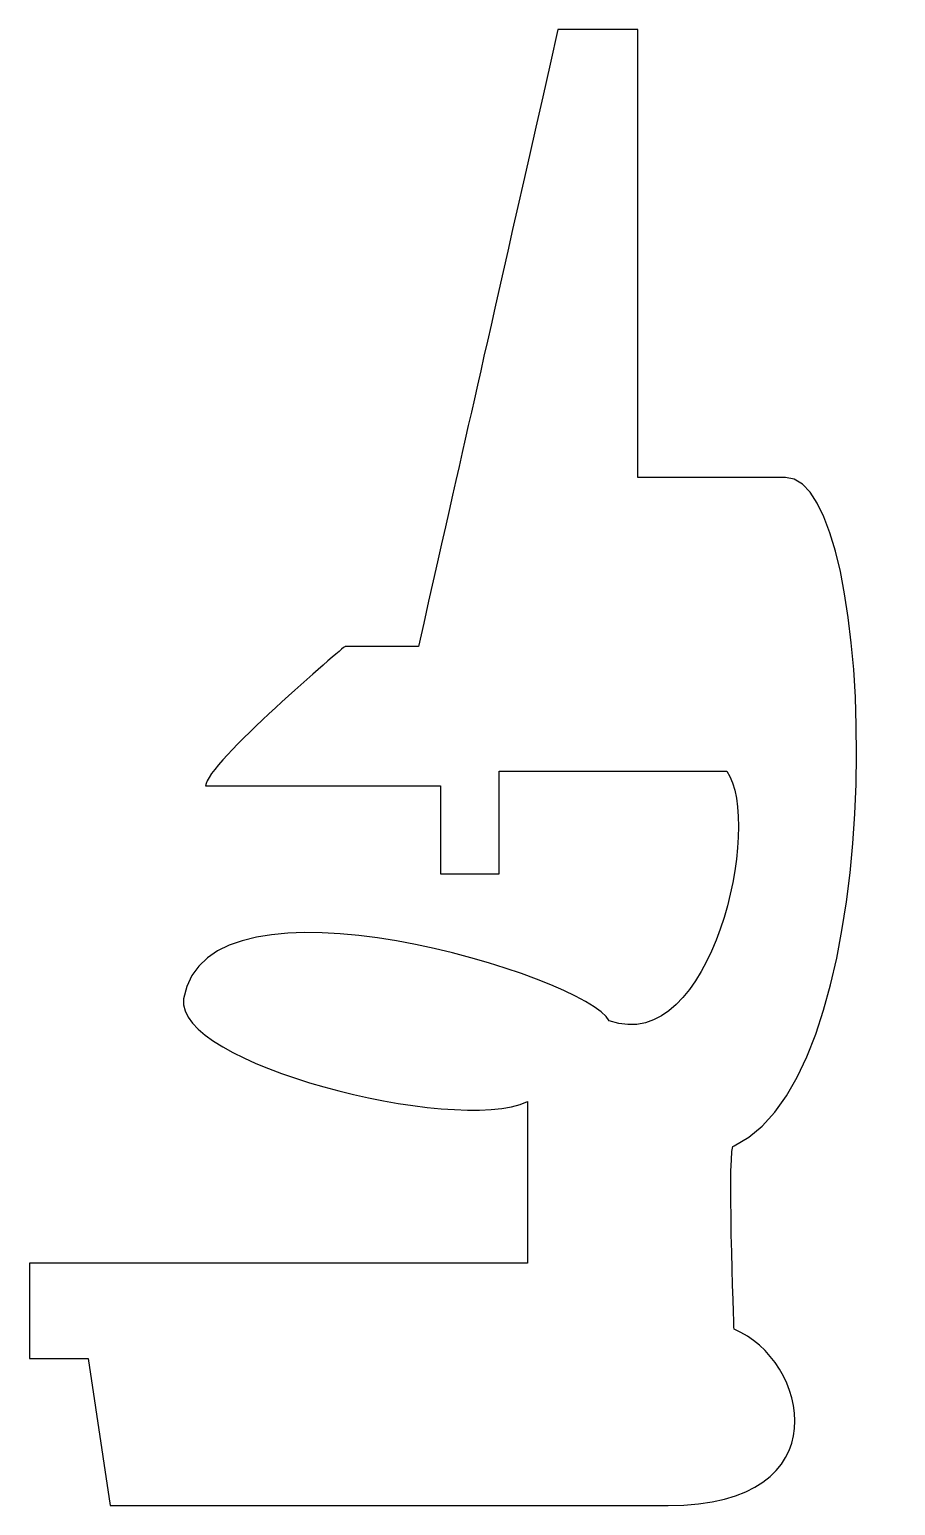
# Model space of a CAD drawing. Header units: centimetres. Extents: x -5.7 to 6.2, y -10.2 to 10.2.
import ezdxf

# ---------------------------------------------------------------- set-up
doc = ezdxf.new("R2010")
doc.units = ezdxf.units.CM
doc.header["$MEASUREMENT"] = 0
doc.layers.add('Camada 1', color=7, linetype='Continuous')

msp = doc.modelspace()

# ---------------------------------------------------------------- linework, layer by layer
at = {"layer": 'Camada 1'}
msp.add_open_spline([(4.01037, -7.73697), (5.02166, -8.14109), (5.52731, -10.1637), (3.1001, -10.1637), (3.1001, -10.1637), (0.67292, -10.1637), (-4.58562, -10.1637), (-4.58562, -10.1637), (-4.58562, -10.1637), (-4.58562, -10.1637), (-4.8892, -8.14112), (-4.8892, -8.14112), (-4.8892, -8.14112), (-4.8892, -8.14112), (-5.69844, -8.14112), (-5.69844, -8.14112), (-5.69844, -8.14112), (-5.69844, -8.14112), (-5.69844, -6.82672), (-5.69844, -6.82672), (-5.69844, -6.82672), (-5.69844, -6.82672), (1.16557, -6.82673), (1.16557, -6.82673), (1.16557, -6.82673), (1.16557, -6.82673), (1.16557, -4.60158), (1.16557, -4.60158), (1.16557, -4.60158), (0.14274, -5.06296), (-3.71435, -4.07427), (-3.57433, -3.18566), (-3.57433, -3.18566), (-3.27122, -1.2641), (1.98827, -2.88255), (2.29138, -3.48924), (2.29138, -3.48924), (3.7073, -3.99489), (4.41501, -0.75895), (3.90933, -0.05074), (3.90933, -0.05074), (4.01037, -0.05074), (0.77444, -0.05074), (0.77444, -0.05074), (0.77444, -0.05074), (0.77444, -0.05074), (0.77444, -1.46666), (0.77444, -1.46666), (0.77444, -1.46666), (0.77444, -1.46666), (-0.03479, -1.46666), (-0.03479, -1.46666), (-0.03479, -1.46666), (-0.03479, -1.46666), (-0.03479, -0.25307), (-0.03479, -0.25307), (-0.03479, -0.25307), (-0.03479, -0.25307), (-3.27126, -0.25307), (-3.27126, -0.25307), (-3.27126, -0.25307), (-3.27126, 0.05051), (-1.3497, 1.66873), (-1.3497, 1.66873), (-1.3497, 1.66873), (-1.3497, 1.66873), (-0.3384, 1.66873), (-0.3384, 1.66873), (-0.3384, 1.66873), (0.46217, 5.21187), (0.38955, 4.89146), (1.58316, 10.1637), (1.58316, 10.1637), (1.58316, 10.1637), (2.68298, 10.1637), (2.68298, 10.1637), (2.68298, 10.1637), (2.68298, 10.1637), (2.68298, 3.99465), (2.68298, 3.99465), (2.68298, 3.99465), (2.68298, 3.99465), (4.71855, 3.99465), (4.71855, 3.99465), (4.71855, 3.99465), (6.03295, 3.99465), (6.23501, -4.19696), (4.01037, -5.20827), (4.01037, -5.20827), (3.90932, -5.1072), (4.01037, -7.73697), (4.01037, -7.73697)], degree=3, knots=[0, 0, 0, 0, 0.04166667, 0.04166667, 0.04166667, 0.04166667, 0.08333333, 0.08333333, 0.08333333, 0.08333333, 0.125, 0.125, 0.125, 0.125, 0.16666667, 0.16666667, 0.16666667, 0.16666667, 0.20833333, 0.20833333, 0.20833333, 0.20833333, 0.25, 0.25, 0.25, 0.25, 0.29166667, 0.29166667, 0.29166667, 0.29166667, 0.33333333, 0.33333333, 0.33333333, 0.33333333, 0.375, 0.375, 0.375, 0.375, 0.41666667, 0.41666667, 0.41666667, 0.41666667, 0.45833333, 0.45833333, 0.45833333, 0.45833333, 0.5, 0.5, 0.5, 0.5, 0.54166667, 0.54166667, 0.54166667, 0.54166667, 0.58333333, 0.58333333, 0.58333333, 0.58333333, 0.625, 0.625, 0.625, 0.625, 0.66666667, 0.66666667, 0.66666667, 0.66666667, 0.70833333, 0.70833333, 0.70833333, 0.70833333, 0.75, 0.75, 0.75, 0.75, 0.79166667, 0.79166667, 0.79166667, 0.79166667, 0.83333333, 0.83333333, 0.83333333, 0.83333333, 0.875, 0.875, 0.875, 0.875, 0.91666667, 0.91666667, 0.91666667, 0.91666667, 1, 1, 1, 1], dxfattribs=at)

doc.saveas('drawing.dxf')
